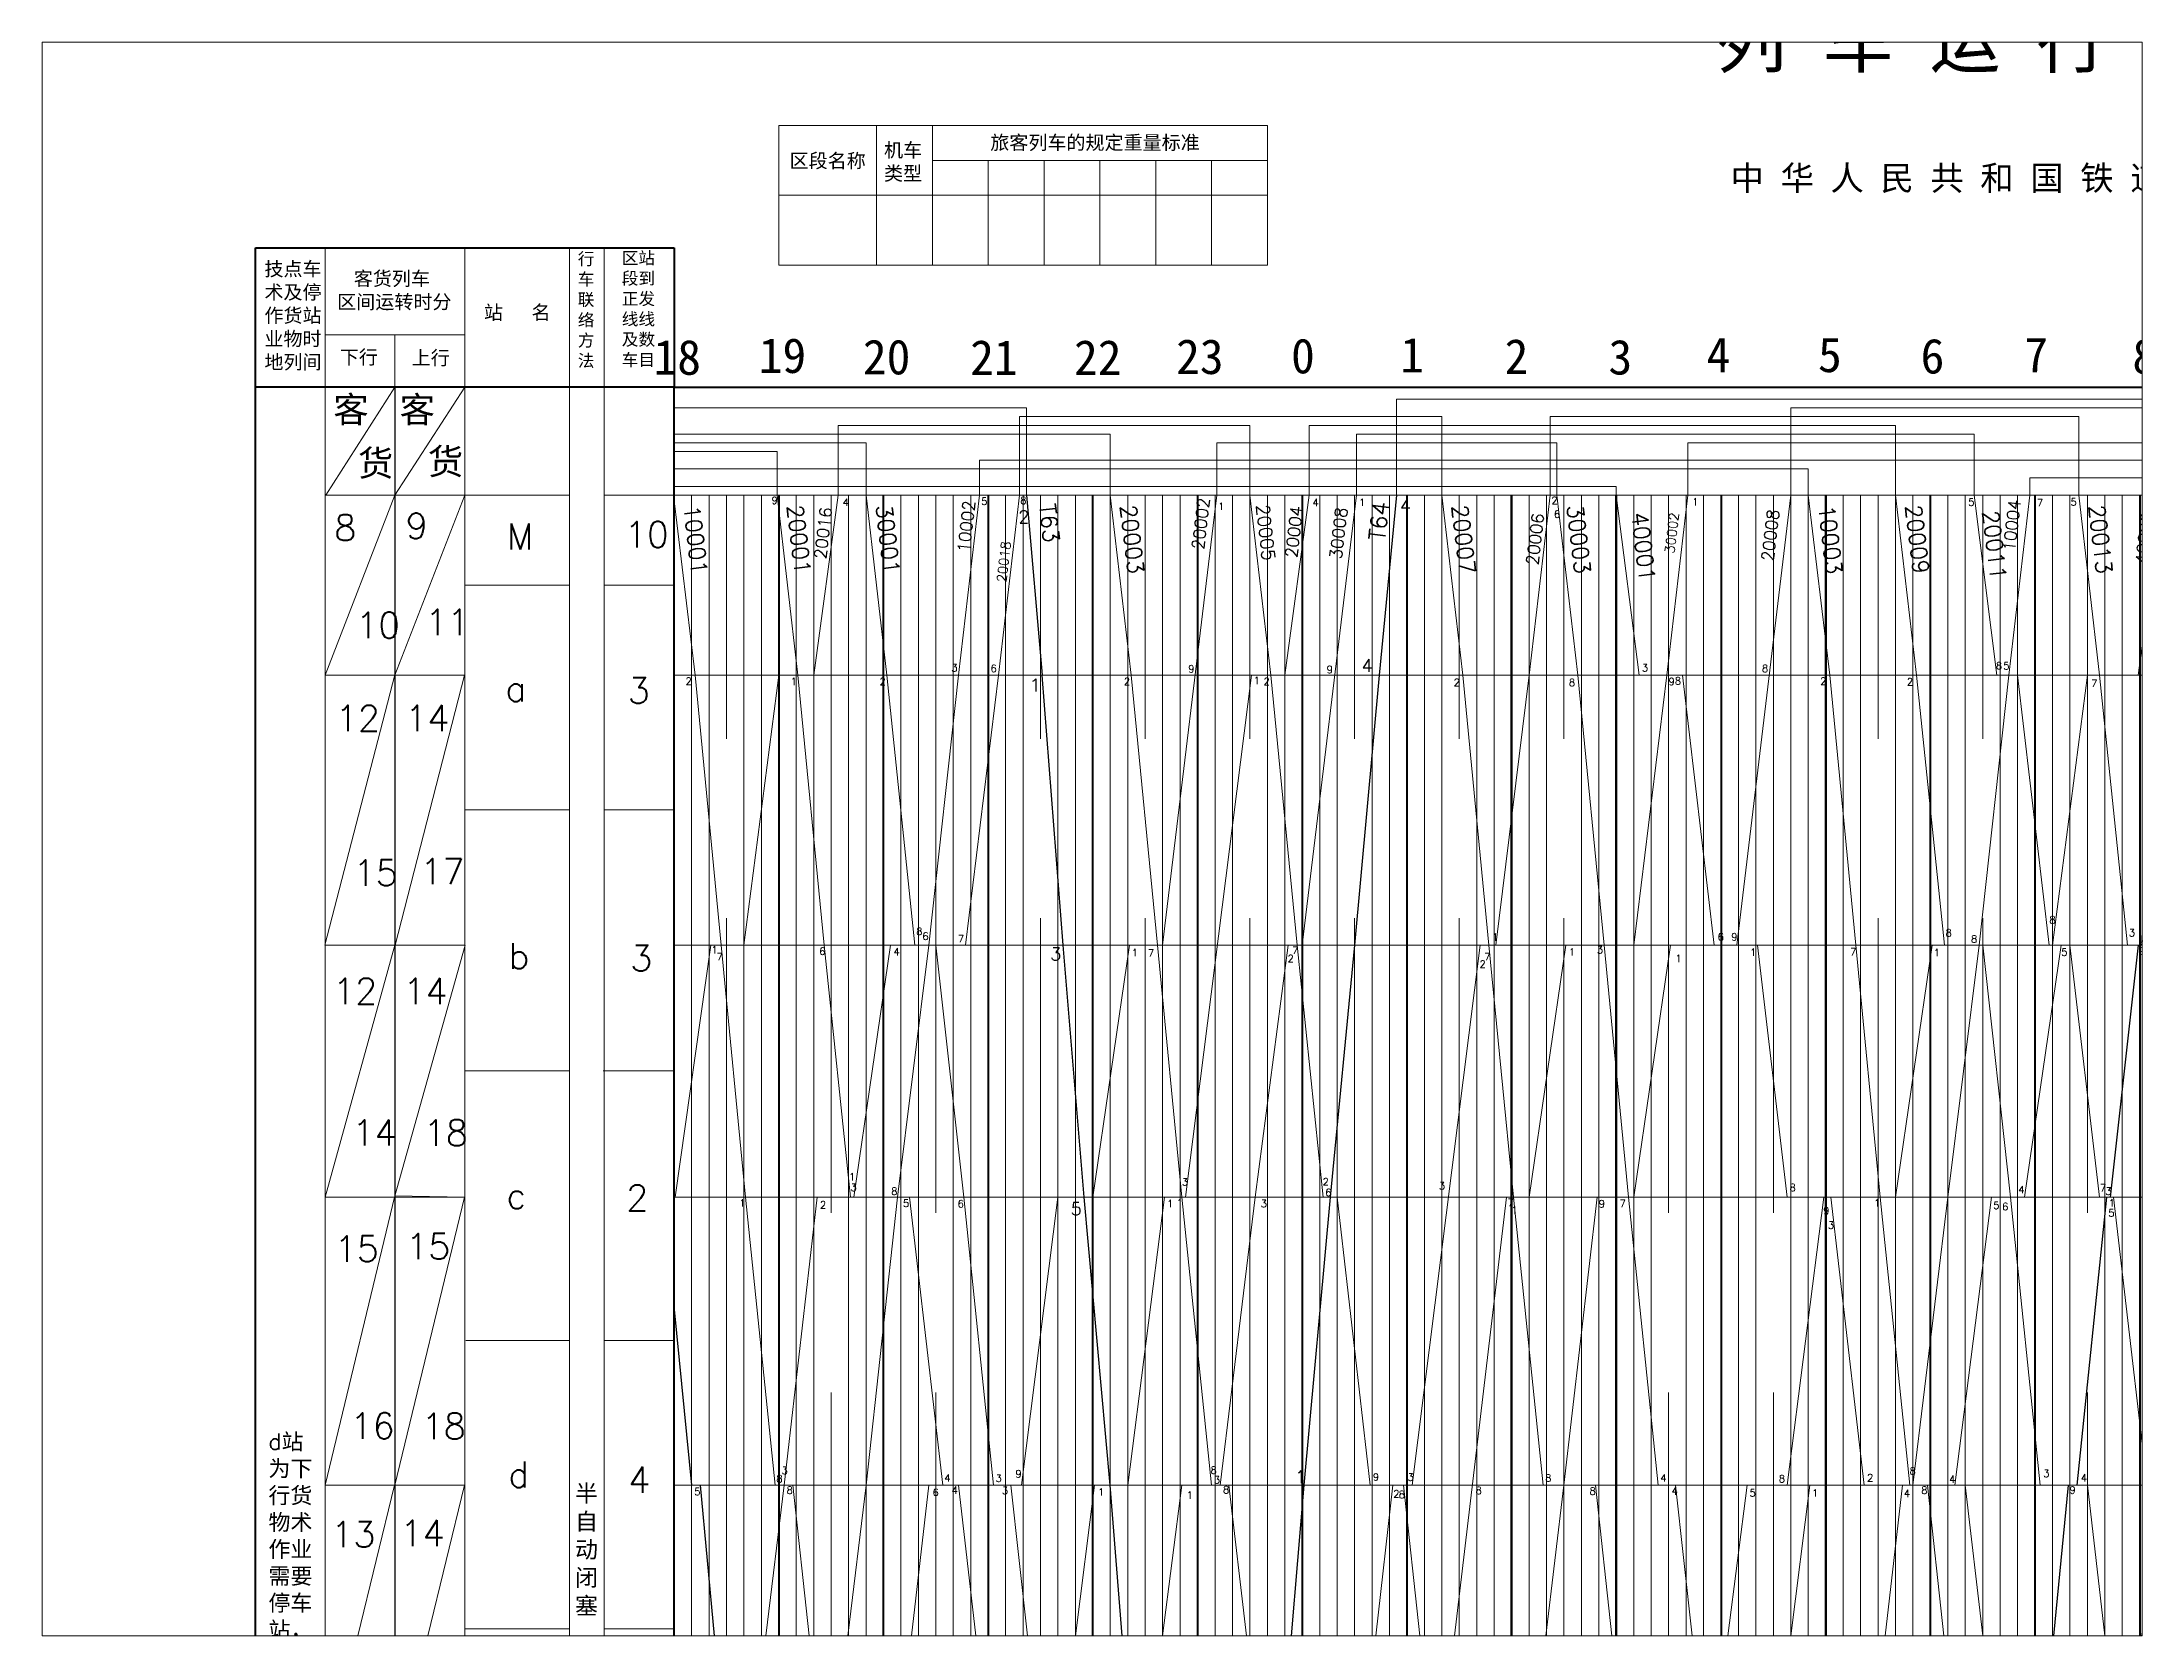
# Paper-space layout '布局2' of a CAD drawing. Header units: millimetres. Extents: x 26 to 231, y 20 to 176.
# The model-space entities are those that its viewports show. They can reach past a viewport. Long polylines and large blocks are cut down to what shows.
import ezdxf

# ---------------------------------------------------------------- set-up
doc = ezdxf.new("R2010")
doc.units = ezdxf.units.MM
doc.linetypes.add('ACAD_ISO02W100', pattern=[15, 12, -3])
doc.layers.get('0').update_dxf_attribs({"color": 3, "lineweight": 120})
for name, color, linetype, lineweight in [('heizi', 7, 'Continuous', 5), ('五定、快运、直达、重载', 5, 'Continuous', 5), ('其它', 7, 'Continuous', 5), ('十分格1', 3, 'Continuous', 20), ('十分格2', 3, 'ACAD_ISO02W100', 20), ('小时格1', 3, 'Continuous', 100), ('小时格2', 3, 'Continuous', 80), ('直通、区段、小运转等', 7, 'Continuous', 5), ('站界线', 3, 'Continuous', 20)]:
    doc.layers.add(name, color=color, linetype=linetype, lineweight=lineweight)
doc.layers.add('文字', color=3, linetype='Continuous')
doc.layers.add('旅客列车、高级专列等', color=1, linetype='Continuous')
doc.styles.add('hz', font='txt.shx')

msp = doc.modelspace()

# ---------------------------------------------------------------- linework, layer by layer
msp.add_line((115, -629), (115, 711))
at = {"layer": 'heizi'}
for p, q in [((354.7, 599.2), (1794.3, 599.2)), ((355.1, 496.1), (1795, 496.1)), ((355.5, 341.4), (1794.2, 341.4)), ((355.6, 197.1), (1794.9, 197.1)), ((355.6, 32.1), (1794.5, 32.1))]:
    msp.add_line(p, q, dxfattribs=at)
at = {"layer": '五定、快运、直达、重载'}
for p, q in [((354.7, 599.2), (367, 496.1)), ((530, 599.2), (518, 496.1)), ((1005, 599.2), (1017.3, 496.1)), ((1132, 599.2), (1120, 496.1)), ((382, 341.4), (367, 496.1)), ((518, 496.1), (501, 341.4)), ((1032.3, 341.4), (1017.3, 496.1)), ((1120, 496.1), (1103, 341.4)), ((396, 197.1), (382, 341.4)), ((501, 341.4), (483, 197.1)), ((1046.3, 197.1), (1032.3, 341.4)), ((1103, 341.4), (1085, 197.1)), ((413, 32.1), (396, 197.1)), ((483, 197.1), (465, 32.1)), ((1063.3, 32.1), (1046.3, 197.1)), ((1065, 32.1), (1085, 197.1)), ((441, -132.8), (423, 32.1)), ((445, -132.8), (465, 32.1)), ((1059, 32.1), (1040, -132.8)), ((1091.3, -132.8), (1073.3, 32.1))]:
    msp.add_line(p, q, dxfattribs=at)
at = {"layer": '十分格1'}
for p, q in [((695, 811), (415, 811)), ((415, 811), (415, 731)), ((465, 811), (495, 811)), ((471, 731), (471, 811)), ((471, 811), (503, 811)), ((503, 811), (503, 731)), ((503, 811), (503, 791)), ((695, 731), (695, 811)), ((503, 791), (695, 791)), ((535, 771), (535, 791)), ((567, 771), (567, 791)), ((599, 771), (599, 791)), ((631, 771), (631, 791)), ((663, 771), (663, 791)), ((465, 771), (415, 771)), ((465, 771), (695, 771)), ((535, 731), (535, 771)), ((535, 771), (567, 771)), ((567, 771), (567, 731)), ((599, 731), (599, 771)), ((599, 771), (631, 771)), ((631, 771), (631, 731)), ((663, 731), (663, 771)), ((663, 771), (695, 771)), ((145, 741), (205, 741)), ((155, 661), (155, 741)), ((155, 741), (235, 741)), ((235, 741), (235, 661)), ((235, 741), (295, 741)), ((295, 741), (295, 661)), ((315, 661), (315, 741)), ((415, 731), (695, 731)), ((415, 731), (465, 731)), ((415, 731), (471, 731)), ((503, 731), (535, 731)), ((567, 731), (599, 731)), ((631, 731), (663, 731)), ((235, 691), (155, 691)), ((195, 661), (195, 691)), ((195, 691), (235, 691)), ((115, 661), (145, 661)), ((115, 661), (119, 661)), ((115, 661), (155, 661)), ((155, 661), (155, -651.2)), ((195, 661), (155.3, 599.2)), ((205, 661), (175, 661)), ((235, 661), (195, 661)), ((195, 661), (195, 617.3)), ((235, 661), (195, 599.2)), ((235, 661), (235, -652.1)), ((235, 661), (235, 611)), ((235, 661), (235, 621)), ((235, 661), (235, 599.2)), ((295, 661), (315, 661)), ((295, 661), (295, -649.8)), ((315, 661), (315, -650)), ((195, 599.2), (155, 496.1)), ((155.3, 599.2), (295.1, 599.2)), ((194.9, 496.1), (235, 599.2)), ((314.7, 599.2), (354.7, 599.2)), ((365, 599.2), (365, -555.5)), ((375, -555.5), (375, 599.2)), ((395, -555.5), (395, 599.2)), ((405, -555.5), (405, 599.2)), ((425, -555.5), (425, 599.2)), ((435, 599.2), (435, -555.5)), ((455, -555.5), (455, 599.2)), ((465, 599.2), (465, -555.5)), ((485, 599.2), (485, -555.5)), ((495, -555.5), (495, 599.2)), ((515, 599.2), (515, -555.5)), ((525, -555.5), (525, 599.2)), ((545, -555.5), (545, 599.2)), ((555, 599.2), (555, -555.5)), ((575, -555.5), (575, 599.2)), ((585, 599.2), (585, -555.5)), ((605, 599.2), (605, -555.5)), ((615, -555.5), (615, 599.2)), ((635, 599.2), (635, -555.5)), ((645, -555.5), (645, 599.2)), ((665, -555.5), (665, 599.2)), ((675, 599.2), (675, -555.5)), ((695, -555.5), (695, 599.2)), ((705, 599.2), (705, -555.5)), ((725, 599.2), (725, -555.5)), ((735, -555.5), (735, 599.2)), ((755, 599.2), (755, -555.5)), ((765, -555.5), (765, 599.2)), ((785, -555.5), (785, 599.2)), ((795, 599.2), (795, -555.5)), ((815, -555.5), (815, 599.2)), ((825, 599.2), (825, -555.5)), ((845, 599.2), (845, -555.5)), ((855, -555.5), (855, 599.2)), ((875, 599.2), (875, -555.5)), ((885, -555.5), (885, 599.2)), ((905, -555.5), (905, 599.2)), ((915, 599.2), (915, -555.5)), ((935, -555.5), (935, 599.2)), ((945, 599.2), (945, -555.5)), ((965, 599.2), (965, -555.5)), ((975, -555.5), (975, 599.2)), ((995, 599.2), (995, -555.5)), ((1005, -555.5), (1005, 599.2)), ((1025, -555.5), (1025, 599.2)), ((1035, 599.2), (1035, -555.5)), ((1055, -555.5), (1055, 599.2)), ((1065, 599.2), (1065, -555.5)), ((1085, 599.2), (1085, -555.5)), ((1095, -555.5), (1095, 599.2)), ((1115, 599.2), (1115, -555.5)), ((1125, -555.5), (1125, 599.2)), ((1145, -555.5), (1145, 599.2)), ((1155, 599.2), (1155, -555.5)), ((1175, -555.5), (1175, 599.2)), ((1185, 599.2), (1185, -555.5)), ((234.9, 547.6), (295.1, 547.6)), ((315.2, 547.6), (354.9, 547.6)), ((154.9, 341.4), (195, 496.3)), ((234.9, 496.1), (154.9, 496.1)), ((155, 496.1), (194.9, 496.1)), ((195, 496.3), (234.9, 496.1)), ((234.9, 496.1), (195.1, 341.4)), ((235.2, 418.9), (295, 418.9)), ((314.9, 418.9), (355.1, 418.9)), ((154.9, 341.4), (235.2, 341.4)), ((155, 197.1), (195, 341.4)), ((235.2, 341.4), (194.8, 197.1)), ((195, 341.4), (235.2, 341.4)), ((295.2, 269.4), (235.2, 269.4)), ((314.4, 269.4), (354.4, 269.4)), ((234.8, 197.1), (154.8, 197.1)), ((155, 32.1), (195, 197.8)), ((195, 197.8), (234.8, 197.1)), ((234.8, 197.1), (195, 32.1)), ((294.9, 114.9), (235.6, 114.9)), ((314.7, 114.9), (354.4, 114.9)), ((154.7, -132.8), (194.8, 32.1)), ((154.8, 32.1), (234.8, 32.1)), ((194.8, 32.1), (234.8, 32.1)), ((234.8, 32.1), (194.8, -132.8)), ((295.3, -50.2), (235.3, -50.2)), ((315.2, -50.2), (355, -50.2))]:
    msp.add_line(p, q, dxfattribs=at)
at = {"layer": '十分格1', "lineweight": -3}
msp.add_line((195, 661), (195, -651.7), dxfattribs=at)
at = {"layer": '十分格2'}
for p, q in [((357, 661.1), (357, 661.2)), ((385, -555.5), (385, 599.2)), ((445, 599.2), (445, -555.5)), ((505, 599.2), (505, -555.5)), ((565, -555.5), (565, 599.2)), ((625, -555.5), (625, 599.2)), ((685, -555.5), (685, 599.2)), ((745, -555.5), (745, 599.2)), ((805, -555.5), (805, 599.2)), ((865, -555.5), (865, 599.2)), ((925, 599.2), (925, -555.5)), ((985, 599.2), (985, -555.5)), ((1045, -555.5), (1045, 599.2)), ((1105, -555.5), (1105, 599.2)), ((1165, 599.2), (1165, -555.5))]:
    msp.add_line(p, q, dxfattribs=at)
at = {"layer": '小时格1'}
for p, q in [((115, 661), (115, 741)), ((115, 741), (355, 741)), ((355, 741), (355, 661)), ((355, 661), (115, 661)), ((355, 661), (2035, 661)), ((355, -579), (355, 661)), ((355, 661), (715, 661)), ((1075, 661), (1435, 661)), ((715, 599.2), (715, -555.5)), ((1075, -555.5), (1075, 599.2)), ((1075, -555.5), (1075, 599.2))]:
    msp.add_line(p, q, dxfattribs=at)
at = {"layer": '小时格2'}
for p, q in [((415, 599.2), (415, -555.5)), ((475, -555.5), (475, 599.2)), ((535, 599.2), (535, -555.5)), ((535, 599.2), (535, -555.5)), ((595, -555.5), (595, 599.2)), ((655, 599.2), (655, -555.8)), ((775, 599.3), (775, -555.5)), ((835, 599.2), (835, -555.5)), ((835, -555.5), (835, 599.2)), ((895, -555.5), (895, 599.2)), ((895, 599.2), (895, -555.5)), ((955, 599.2), (955, -555.5)), ((1015, -555.5), (1015, 599.2)), ((1015, 599.2), (1015, -555.5)), ((1135, -555.5), (1135, 599.2)), ((1195, 599.2), (1195, -555.5))]:
    msp.add_line(p, q, dxfattribs=at)
at = {"layer": '旅客列车、高级专列等'}
for p, q in [((557, 599.2), (566, 496.1)), ((769, 599.2), (759, 496.1)), ((578, 341.4), (566, 496.1)), ((759, 496.1), (745, 341.4)), ((1212, 496.1), (1196, 341.4)), ((590, 197.1), (578, 341.4)), ((745, 341.4), (731, 197.1)), ((1194, 341.4), (1178, 197.1)), ((605, 32.1), (590, 197.1)), ((731, 197.1), (716, 32.1)), ((1176, 197.1), (1159, 32.1)), ((355, 132.7), (365, 32.1)), ((370, 32.1), (385, -132.8)), ((618, -132.8), (605, 32.1)), ((716, 32.1), (702, -132.8)), ((1154, 32.1), (1138, -132.8))]:
    msp.add_line(p, q, dxfattribs=at)
at = {"layer": '直通、区段、小运转等'}
for p, q in [((769, 599.2), (769, 654.2)), ((1286, 654.2), (769, 654.2)), ((557, 649.2), (355, 649.2)), ((449, 599.2), (449, 639.2)), ((685, 639.2), (449, 639.2)), ((553, 599.2), (553, 644.2)), ((795, 644.2), (553, 644.2)), ((557, 599.2), (557, 649.2)), ((685, 599.2), (685, 639.2)), ((719, 599.2), (719, 639.2)), ((1055, 639.2), (719, 639.2)), ((795, 639.2), (795, 644.2)), ((795, 599.2), (795, 639.2)), ((857, 599.2), (857, 644.2)), ((1160, 644.2), (857, 644.2)), ((995, 599.2), (995, 649.2)), ((1335, 649.2), (995, 649.2)), ((1055, 599.2), (1055, 639.2)), ((1160, 599.2), (1160, 644.2)), ((605, 634.2), (355, 634.2)), ((465, 629.2), (355, 629.2)), ((465, 599.2), (465, 629.2)), ((605, 599.2), (605, 634.2)), ((666, 599.2), (666, 629.2)), ((861, 629.2), (666, 629.2)), ((746, 599.2), (746, 634.2)), ((1100, 634.2), (746, 634.2)), ((861, 599.2), (861, 629.2)), ((936, 599.2), (936, 629.2)), ((1234, 629.2), (936, 629.2)), ((1100, 599.2), (1100, 634.2)), ((414, 624.2), (355, 624.2)), ((1005, 614.2), (355, 614.2)), ((414, 599.2), (414, 624.2)), ((530, 599.2), (530, 619.2)), ((1635, 619.2), (530, 619.2)), ((1005, 599.2), (1005, 614.2)), ((355, 599.2), (355, 609.2)), ((895, 604.2), (355, 604.2)), ((895, 599.2), (895, 604.2)), ((1132, 599.2), (1132, 609.2)), ((1132, 609.2), (1795, 609.2)), ((426, 496.1), (414, 599.2)), ((435, 496.1), (449, 599.2)), ((477, 496.1), (465, 599.2)), ((541, 496.1), (553, 599.2)), ((617, 496.1), (605, 599.2)), ((635, 341.4), (666, 599.2)), ((697, 496.1), (685, 599.2)), ((719, 599.2), (705, 496.1)), ((746, 599.2), (715, 341.4)), ((745, 599.2), (746, 599.2)), ((807, 496.1), (795, 599.2)), ((845, 496.1), (857, 599.2)), ((855, 599.2), (857, 599.2)), ((873, 496.1), (861, 599.2)), ((924, 496.1), (936, 599.2)), ((964, 341.4), (995, 599.2)), ((1067, 496.1), (1055, 599.2)), ((1100, 599.2), (1090, 599.2)), ((1095, 599.2), (1100, 599.2)), ((1113, 496.1), (1100, 599.2)), ((1172, 496.1), (1160, 599.2)), ((395, 341.4), (415, 496.1)), ((441, 341.4), (426, 496.1)), ((493, 341.4), (477, 496.1)), ((541, 496.1), (522, 341.4)), ((632, 341.4), (617, 496.1)), ((686, 496.1), (648, 197.1)), ((685, 496.1), (686, 496.1)), ((712, 341.4), (697, 496.1)), ((822, 341.4), (807, 496.1)), ((845, 496.1), (826, 341.4)), ((888, 341.4), (873, 496.1)), ((905, 341.4), (924, 496.1)), ((908, 496.1), (933, 496.1)), ((1083, 341.4), (1067, 496.1)), ((1105, 496.1), (1112, 496.1)), ((1143, 341.4), (1125, 496.1)), ((1188, 341.4), (1172, 496.1)), ((355.6, 197.1), (376, 341.4)), ((456, 197.1), (441, 341.4)), ((458, 197.1), (479, 341.4)), ((521, 197.1), (505, 341.4)), ((616, 341.4), (595, 197.1)), ((615, 341.4), (616, 341.4)), ((646, 197.1), (632, 341.4)), ((688, 197.1), (707, 341.4)), ((705, 341.4), (707, 341.4)), ((727, 197.1), (712, 341.4)), ((817, 341.4), (778, 32.1)), ((815, 341.4), (817, 341.4)), ((836, 197.1), (822, 341.4)), ((825, 341.4), (826, 341.4)), ((845, 197.1), (866, 341.4)), ((902, 197.1), (888, 341.4)), ((905, 197.1), (926, 341.4)), ((945, 341.4), (951, 341.4)), ((951, 341.4), (976, 341.4)), ((965, 341.4), (964, 341.4)), ((1121, 197.1), (1105, 341.4)), ((1150, 341.4), (1129, 197.1)), ((1135, 341.4), (1142, 341.4)), ((1142, 341.4), (1138, 341.4)), ((1155, 341.4), (1150, 341.4)), ((1172, 197.1), (1155, 341.4)), ((1175, 341.4), (1183, 341.4)), ((418, 32.1), (437, 197.1)), ((457, 197.1), (459, 197.1)), ((509, 32.1), (490, 197.1)), ((538, 32.1), (521, 197.1)), ((554, 32.1), (575, 197.1)), ((636, 197.1), (615, 32.1)), ((635, 197.1), (636, 197.1)), ((663, 32.1), (646, 197.1)), ((646, 197.1), (648, 197.1)), ((688, 197.1), (668, 32.1)), ((754, 32.1), (735, 197.1)), ((793, -132.8), (832, 197.1)), ((835, 197.1), (836, 197.1)), ((853, 32.1), (836, 197.1)), ((865, 32.1), (884, 197.1)), ((919, 32.1), (902, 197.1)), ((985, 197.1), (993, 197.1)), ((993, 197.1), (1018, 197.1)), ((1089, 32.1), (1110, 197.1)), ((1138, 32.1), (1121, 197.1)), ((1121, 197.1), (1123, 197.1)), ((1155, 197.1), (1157, 197.1)), ((1185, 197.1), (1180, 197.1)), ((1199, 32.1), (1180, 197.1)), ((418, 32.1), (398, -132.8)), ((413, 32.1), (418, 32.1)), ((501, 32.1), (482, -132.8)), ((537, -132.8), (518, 32.1)), ((566, -132.8), (548, 32.1)), ((555, 32.1), (554, 32.1)), ((596, 32.1), (575, -132.8)), ((646, 32.1), (625, -132.8)), ((645, 32.1), (646, 32.1)), ((663, 32.1), (668, 32.1)), ((692, -132.8), (673, 32.1)), ((727, -318.4), (767, 32.1)), ((755, 32.1), (754, 32.1)), ((765, 32.1), (767, 32.1)), ((791, -132.8), (773, 32.1)), ((845, 32.1), (853, 32.1)), ((865, 32.1), (845, -132.8)), ((901, -132.8), (883, 32.1)), ((947, -132.8), (929, 32.1)), ((985, -132.8), (1006, 32.1)), ((1035, 32.1), (1037, 32.1)), ((1184, -132.8), (1165, 32.1)), ((1186, -132.8), (1207, 32.1)), ((1195, 32.1), (1199, 32.1)), ((1199, 32.1), (1209, 32.1))]:
    msp.add_line(p, q, dxfattribs=at)
at = {"layer": '直通、区段、小运转等', "color": 6}
for p, q in [((895, 599.2), (908, 496.1)), ((1194, 496.1), (1208, 599.2)), ((951, 341.4), (933, 496.1)), ((1145, 341.4), (1165, 496.1)), ((993, 197.1), (976, 341.4)), ((1055, 197.1), (1076, 341.4)), ((993, 32.1), (1014, 197.1)), ((1037, 32.1), (1018, 197.1)), ((949, -132.8), (970, 32.1)), ((1095, 32.1), (1114, -132.8))]:
    msp.add_line(p, q, dxfattribs=at)
at = {"layer": '站界线'}
for p, q in [((355, 661), (355, 656)), ((355, 661), (355, 611)), ((355, 611), (355, 565)), ((355, 505), (355, 433)), ((355, 409), (355, 357)), ((355, 291), (355, 245)), ((355, 165), (355, 125)), ((355, 125), (355, 45)), ((355, 45), (355, 5)), ((355, 45), (355, 25)), ((355, 25.9), (355, -40.1)), ((355, -40.1), (355, -112.1))]:
    msp.add_line(p, q, dxfattribs=at)

# ---------------------------------------------------------------- texts
at = {"layer": '五定、快运、直达、重载', "style": 'hz'}
for s, width, gutter_width, heights, insert, char_height, attachment_point, rotation in [('10001', 76.155, 46.3, [0], (369.6, 594), 9.27, 1, 276.7373), ('10002', 57.122, 34.8, [6.95], (524.2, 566.1), 6.95, 7, 83.2627), ('10003', 76.155, 46.3, [0], (1020, 594), 9.27, 1, 276.7373), ('10004', 57.122, 34.8, [6.95], (1123.4, 566.7), 6.95, 7, 83.2627)]:
    msp.add_mtext_dynamic_manual_height_columns(s, width=width, gutter_width=gutter_width, heights=heights, dxfattribs=dict(at, insert=insert, char_height=char_height, attachment_point=attachment_point, rotation=rotation))
at = {"layer": '五定、快运、直达、重载', "color": 18, "true_color": 0x000000, "char_height": 4.16, "attachment_point": 1, "style": 'hz'}
for s, insert in [('9', (410.8, 598.3)), ('4', (451.6, 597.2)), ('8', (553.4, 598.3)), ('1', (666.8, 594.9)), ('4', (720.9, 597.1)), ('1', (747.5, 597.2)), ('2', (857.8, 598.3)), ('6', (859.2, 590.4)), ('1', (938.5, 597.5)), ('5', (1096.7, 597.3)), ('5', (1155.3, 597.4)), ('1', (421.8, 494.6)), ('2', (472.8, 494.6)), ('6', (536.3, 502)), ('2', (612.8, 494.6)), ('9', (649.7, 501.8)), ('1', (687.2, 495.1)), ('2', (692.8, 494.6)), ('9', (729, 501.4)), ('2', (801.8, 494)), ('8', (867.8, 494)), ('3', (909.6, 502.4)), ('9', (924.9, 494.5)), ('8', (928.5, 494.9)), ('8', (978.5, 502)), ('2', (1061.5, 494.4)), ('8', (1112.5, 503.6)), ('7', (1167.1, 493.5)), ('8', (493.8, 351.4)), ('8', (1083.7, 350.6)), ('8', (1143.2, 358)), ('3', (1188.7, 350.6)), ('1', (376.4, 340.8)), ('6', (438.2, 340)), ('4', (480.8, 339.7)), ('7', (517.6, 347.2)), ('1', (617.2, 339.2)), ('7', (626.6, 339)), ('7', (709.2, 340.5)), ('1', (823.8, 348.1)), ('1', (867.8, 339.6)), ('3', (883.8, 340.8)), ('6', (953.1, 348.3)), ('9', (960.9, 348.2)), ('1', (971.6, 339.4)), ('1', (1076.9, 339.2)), ('5', (1150, 339.5)), ('2', (706.6, 335.8)), ('2', (816.6, 332.6)), ('7', (819.3, 336.9)), ('1', (928.9, 335.8)), ('1', (455.2, 210.8)), ('3', (456.1, 204.7)), ('3', (646, 207.8)), ('2', (726.7, 208)), ('3', (793.3, 205.6)), ('8', (994.3, 204.6)), ('2', (438.6, 194.7)), ('5', (486.2, 195.6)), ('6', (517.5, 195.3)), ('1', (637.5, 195.4)), ('1', (643.1, 195.9)), ('3', (691.2, 195.4)), ('7', (832.7, 196.1)), ('9', (884.9, 195.3)), ('7', (896.9, 195.5)), ('5', (1111, 194.4)), ('6', (1116.1, 193.7)), ('4', (1125.4, 203.4)), ('7', (1172.2, 204.5)), ('1', (834.8, 191.7)), ('9', (1013.6, 191.3)), ('3', (1016.3, 183)), ('5', (1177, 190.1)), ('3', (416.6, 42.5)), ('4', (509.9, 38.2)), ('3', (539.3, 38)), ('9', (550.6, 40.6)), ('8', (662.4, 42.7)), ('3', (664.4, 37.1)), ('9', (755.5, 38.8)), ('3', (775.3, 38.7)), ('8', (854.2, 38.2)), ('4', (920.2, 38.2)), ('8', (988.1, 37.8)), ('2', (1038.7, 38.3)), ('4', (1085.8, 37.5)), ('3', (1139.7, 40.8)), ('4', (1201.1, 38.8)), ('6', (503.1, 30)), ('4', (514.1, 31.2)), ('3', (542.9, 31)), ('1', (598, 30.2)), ('1', (648.8, 28.4)), ('8', (669.6, 31.5)), ('2', (767.2, 29.1)), ('8', (770.3, 28.8)), ('8', (814.3, 31.1)), ('8', (879.6, 30.7)), ('4', (926.6, 30.7)), ('5', (971.3, 29.7)), ('1', (1007.1, 29.6))]:
    msp.add_mtext_dynamic_manual_height_columns(s, width=22.952, gutter_width=20.8, heights=[0], dxfattribs=dict(at, insert=insert))
at = {"layer": '五定、快运、直达、重载', "color": 18, "true_color": 0x000000, "style": 'hz'}
for s, width, gutter_width, heights, insert, char_height, attachment_point, rotation in [('20001', 76.155, 46.3, [9.27], (428.8, 594.2), 9.27, 1, 276.7373), ('20016', 57.122, 34.8, [4.58], (442.1, 562.3), 6.95, 7, 83.2627), ('30001', 76.155, 46.3, [9.27], (479.8, 594.2), 9.27, 1, 276.7373), ('20003', 76.155, 46.3, [9.27], (619.8, 594.2), 9.27, 1, 276.7373), ('20002', 57.122, 34.8, [4.58], (658.6, 567.7), 6.95, 7, 83.2627), ('20005', 62.112, 37.8, [7.56], (695.9, 594.3), 7.56, 1, 276.7373), ('20004', 57.122, 34.8, [4.58], (712, 563), 6.95, 7, 83.2627), ('30008', 57.122, 34.8, [4.58], (737.5, 562.2), 6.95, 7, 83.2627), ('20007', 76.155, 46.3, [9.27], (809.8, 594.2), 9.27, 1, 276.7373), ('30003', 76.155, 46.3, [9.27], (875.8, 594.2), 9.27, 1, 276.7373), ('20008', 57.122, 34.8, [4.58], (985, 561), 6.95, 7, 83.2627), ('20009', 76.155, 46.3, [9.27], (1069.8, 594.2), 9.27, 1, 276.7373), ('20013', 76.155, 46.3, [9.27], (1174.8, 594.2), 9.27, 1, 276.7373), ('20006', 57.122, 34.8, [4.58], (850.2, 558.8), 6.95, 7, 83.2627), ('30002', 45.178, 27.5, [3.62], (928.2, 565.5), 5.5, 7, 83.2627), ('20011', 76.155, 46.3, [9.27], (1114, 590.9), 9.27, 1, 276.7373), ('20018', 45.178, 27.5, [3.62], (545.3, 549), 5.5, 7, 83.2627)]:
    msp.add_mtext_dynamic_manual_height_columns(s, width=width, gutter_width=gutter_width, heights=heights, dxfattribs=dict(at, insert=insert, char_height=char_height, attachment_point=attachment_point, rotation=rotation))
at = {"layer": '五定、快运、直达、重载', "char_height": 4.16, "attachment_point": 1, "style": 'hz'}
for s, heights, insert in [('5', [0], (531, 597.8)), ('7', [0], (1136.1, 597)), ('2', [3.07], (361.5, 494.7)), ('3', [0], (513.9, 502.4)), ('2', [3.07], (1011.8, 494.7)), ('5', [0], (1116.8, 503.5)), ('6', [0], (497.3, 348.6)), ('7', [0], (1029, 339.6)), ('8', [0], (1098.3, 347)), ('7', [0], (379.3, 336.9)), ('1', [0], (392.3, 195.8)), ('8', [0], (479.4, 202.5)), ('1', [0], (1042.7, 195.8)), ('8', [0], (413.6, 37.8)), ('8', [0], (1063, 42.2)), ('8', [0], (419.5, 31.2)), ('4', [0], (1059.8, 29.4)), ('8', [0], (1069.8, 31.2))]:
    msp.add_mtext_dynamic_manual_height_columns(s, width=22.952, gutter_width=20.8, heights=heights, dxfattribs=dict(at, insert=insert))
at = {"layer": '五定、快运、直达、重载', "color": 6, "style": 'hz'}
for s, width, gutter_width, heights, insert, char_height, attachment_point, rotation in [('40001', 76.155, 46.3, [9.27], (912.8, 590), 9.27, 1, 276.7373), ('40002', 57.122, 34.8, [3.55], (1199.3, 559.4), 6.95, 7, 83.2627)]:
    msp.add_mtext_dynamic_manual_height_columns(s, width=width, gutter_width=gutter_width, heights=heights, dxfattribs=dict(at, insert=insert, char_height=char_height, attachment_point=attachment_point, rotation=rotation))
at = {"layer": '其它', "style": 'hz'}
for s, width, gutter_width, heights, insert, char_height, attachment_point in [('\\pxt3;{\\C256;\\c0;d\\fSimSun|b0|i0|c134|p2;站为下行货物术作业需要停车站，每次停留时间t技=10   min}', 30.971, 46.2, [242.7], (122.5, 61.6), 9.238, 1), ('{\\fSimSun|b0|i0|c134|p2;\\C256;\\c0;半自动闭塞}', 19.968, 48.3, [231.3], (304.8, -5.2), 9.656, 5)]:
    msp.add_mtext_dynamic_manual_height_columns(s, width=width, gutter_width=gutter_width, heights=heights, dxfattribs=dict(at, insert=insert, char_height=char_height, attachment_point=attachment_point))
at = {"layer": '十分格1', "char_height": 14.843, "attachment_point": 1, "style": 'hz'}
for s, insert in [('{\\fSimSun|b0|i0|c134|p2;\\C256;\\c0;客}', (159.7, 655.7)), ('{\\fSimSun|b0|i0|c134|p2;\\C256;\\c0;客}', (197.7, 655.6)), ('{\\fSimSun|b0|i0|c134|p2;\\C256;\\c0;货}', (173.8, 625)), ('{\\fSimSun|b0|i0|c134|p2;\\C256;\\c0;货}', (213.9, 625.9)), ('{\\C256;\\c0;8}', (160.2, 588)), ('{\\C256;\\c0;9}', (201.1, 589)), ('{\\C256;\\c0;M}', (259.1, 582.9)), ('{\\C256;\\c0;10}', (326.6, 584.1)), ('{\\C256;\\c0;10}', (172.6, 532.2)), ('{\\C256;\\c0;11}', (212.3, 533.9)), ('{\\C256;\\c0;3}', (328.4, 494.7)), ('{\\C256;\\c0;a}', (258.1, 495.9)), ('{\\C256;\\c0;12}', (161, 478.8)), ('{\\C256;\\c0;14}', (200.8, 478.8)), ('{\\C256;\\c0;15}', (171.2, 390.3)), ('{\\C256;\\c0;17}', (209.5, 391.1)), ('{\\C256;\\c0;b}', (260.1, 342.6)), ('{\\C256;\\c0;3}', (329.8, 341.4)), ('{\\C256;\\c0;12}', (159.4, 322.5)), ('{\\C256;\\c0;14}', (199.7, 322.5)), ('{\\C256;\\c0;14}', (170.5, 241.4)), ('{\\C256;\\c0;18}', (211.4, 241.3)), ('{\\C256;\\c0;c}', (258.8, 205.3)), ('{\\C256;\\c0;2}', (327.5, 204.1)), ('{\\C256;\\c0;15}', (160.4, 174.9)), ('{\\C256;\\c0;15}', (201.3, 176.3)), ('{\\C256;\\c0;16}', (169.4, 73.5)), ('{\\C256;\\c0;18}', (210.2, 73.3)), ('{\\C256;\\c0;d}', (259.8, 45.5)), ('{\\C256;\\c0;4}', (328.7, 42.5)), ('{\\C256;\\c0;13}', (158.4, 11.3)), ('{\\C256;\\c0;14}', (198, 11.9))]:
    msp.add_mtext_dynamic_manual_height_columns(s, width=54.37, gutter_width=74.2, heights=[0], dxfattribs=dict(at, insert=insert))
at = {"layer": '文字'}
for s, insert, char_height, width, attachment_point in [('{\\fSimHei|b0|i0|c134|p2;列 车 运 行 图}', (951.7, 874.5), 30, 312.92, 1), ('{\\fSimHei|b0|i0|c134|p2;旅客列车的规定重量标准}', (536.2, 805.2), 8, 136.114, 1), ('{\\fSimHei|b0|i0|c134|p2;区段名称}', (421.2, 794.8), 8, 58.4, 1), ('{\\fSimHei|b0|i0|c134|p2;机车类型}', (475.3, 800.9), 8, 28.114, 1), ('{\\fSimSun|b0|i0|c134|p54;\\H1.167x;中 华 人 民 共 和 国 铁 道 部}', (960.5, 787.9), 12, 548.36, 1), ('{\\fSimHei|b0|i0|c134|p2;行车联络方法}', (299.8, 738.1), 7, 17.733, 1), ('{\\fSimHei|b0|i0|c134|p2;区站段到正发线线及数车目}', (325, 738.6), 7, 23.766, 1), ('{\\fSimHei|b0|i0|c134|p2;\\H1.143x;技点车术及停作货站业物时地列间}', (120.2, 701.7), 7, 36.439, 4), ('{\\fSimHei|b0|i0|c134|p2;  \\H1.143x;客货列车   区间运转时分}', (161.9, 727.3), 7, 75.133, 1), ('{\\fSimHei|b0|i0|c134|p2;站   名}', (246, 707.9), 8, 58.4, 1), ('{\\fSimSun|b0|i0|c134|p2;18}', (343.2, 688.2), 20, 48.079, 1), ('{\\fSimSun|b0|i0|c134|p2;19}', (403.5, 689.2), 20, 48.079, 1), ('{\\fSimSun|b0|i0|c134|p2;20}', (463.2, 688.4), 20, 48.079, 1), ('{\\fSimSun|b0|i0|c134|p2;21}', (524.7, 688.1), 20, 48.079, 1), ('{\\fSimSun|b0|i0|c134|p2;22}', (584.2, 688.1), 20, 48.079, 1), ('{\\fSimSun|b0|i0|c134|p2;23}', (642.7, 688.6), 20, 48.079, 1), ('{\\fSimSun|b0|i0|c134|p2;0}', (708.6, 689), 20, 48.079, 1), ('{\\fSimSun|b0|i0|c134|p2;1}', (771.2, 689.5), 20, 48.079, 1), ('{\\fSimSun|b0|i0|c134|p2;2}', (831, 688.7), 20, 48.079, 1), ('{\\fSimSun|b0|i0|c134|p2;3}', (890.5, 688.3), 20, 48.079, 1), ('{\\fSimSun|b0|i0|c134|p2;4}', (946.7, 689.6), 20, 48.079, 1), ('{\\fSimSun|b0|i0|c134|p2;5}', (1010.6, 689.7), 20, 48.079, 1), ('{\\fSimSun|b0|i0|c134|p2;6}', (1069.4, 688.9), 20, 48.079, 1), ('{\\fSimSun|b0|i0|c134|p2;7}', (1128.8, 689.6), 20, 48.079, 1), ('{\\fSimSun|b0|i0|c134|p2;8}', (1190.8, 688.7), 20, 48.079, 1), ('{\\fSimHei|b0|i0|c134|p2;下行}', (163.4, 682.3), 8, 23.766, 1), ('{\\fSimHei|b0|i0|c134|p2;上行}', (204.6, 681.9), 8, 23.766, 1)]:
    msp.add_mtext(s, dxfattribs=dict(at, insert=insert, char_height=char_height, width=width, attachment_point=attachment_point))
at = {"layer": '旅客列车、高级专列等', "attachment_point": 1, "style": 'hz'}
for s, width, gutter_width, insert, char_height in [('2', 40.272, 36.5, (552.3, 590.4), 7.3), ('4', 40.272, 36.5, (771, 596.9), 7.3), ('1', 40.272, 36.5, (558.8, 494), 7.3), ('4', 40.272, 36.5, (749, 505.2), 7.3), ('3', 40.272, 36.5, (570.6, 340), 7.3), ('1', 22.952, 20.8, (1193.6, 347), 4.16), ('9', 22.952, 20.8, (1194.5, 340.2), 4.16), ('5', 40.272, 36.5, (582.3, 194), 7.3), ('6', 23.025, 20.9, (728.2, 201.8), 4.18), ('3', 22.952, 20.8, (1175.3, 202.5), 4.16), ('1', 22.952, 20.8, (1177.2, 195.8), 4.16), ('1', 40.272, 36.5, (710.9, 40.4), 7.3), ('4', 22.952, 20.8, (1161.2, 38.3), 4.16), ('5', 22.952, 20.8, (366.6, 30.4), 4.16), ('9', 22.952, 20.8, (1154.7, 31.3), 4.16)]:
    msp.add_mtext_dynamic_manual_height_columns(s, width=width, gutter_width=gutter_width, heights=[0], dxfattribs=dict(at, insert=insert, char_height=char_height))
at = {"layer": '旅客列车、高级专列等', "char_height": 9.27, "style": 'hz'}
for s, insert, attachment_point, rotation in [('T63', (573.4, 594.8), 1, 276.7373), ('T64', (755.7, 596), 3, 83.2627)]:
    msp.add_mtext_dynamic_manual_height_columns(s, width=34.706, gutter_width=46.3, heights=[0], dxfattribs=dict(at, insert=insert, attachment_point=attachment_point, rotation=rotation))

psp = doc.layouts.new('布局2')

# ---------------------------------------------------------------- viewports
at = {"layer": '旅客列车、高级专列等'}
psp.add_viewport(center=(128.5, 97.5), size=(205.6, 156), view_center_point=(594.5, 402.22), view_height=913.2064, dxfattribs=at)

doc.saveas('drawing.dxf')
